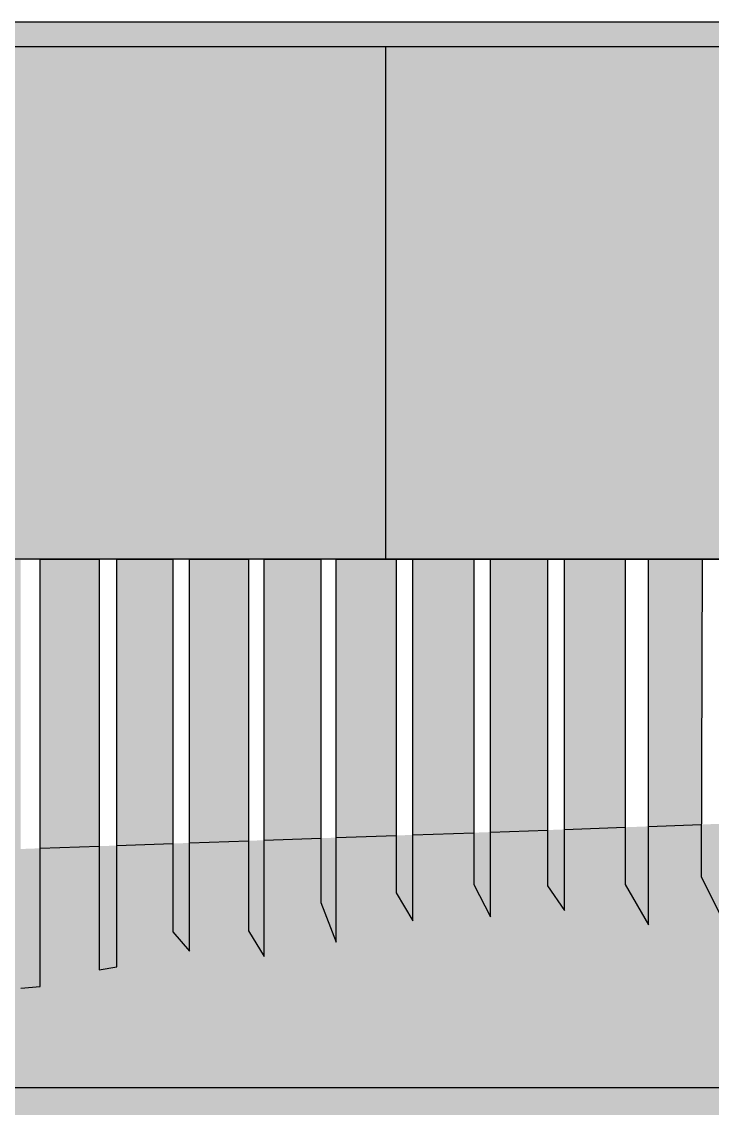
# Model space of a CAD drawing. Header units: inches. Extents: x 11.9 to 85.3, y 21.1 to 37.4.
# Drawn here: x 65.37 to 70.91, y 28.67 to 37.38 of the extents above; entities that cross this region are included whole.
import ezdxf

# ---------------------------------------------------------------- set-up
doc = ezdxf.new("R2010")
doc.units = ezdxf.units.IN
doc.header["$MEASUREMENT"] = 0
doc.layers.add('Layer1', color=7, linetype='Continuous')

msp = doc.modelspace()

# ---------------------------------------------------------------- hatches: boundary and pattern name
at = {"true_color": 0x383839}
h = msp.add_hatch(color=250, dxfattribs=at)
h.dxf.hatch_style = 1
h.paths.add_polyline_path([(85.2871, 37.1862), (85.2871, 37.3838), (16.0098, 37.3838), (16.0098, 37.1862)])
at = {"true_color": 0x212121}
h = msp.add_hatch(color=250, dxfattribs=at)
h.dxf.hatch_style = 1
h.paths.add_polyline_path([(54.5719, 37.1798), (50.0664, 37.1798), (50.0664, 33.0654), (54.5719, 33.0654)])
h.paths.add_polyline_path([(50.0664, 37.1798), (45.7803, 37.1798), (45.7803, 33.0654), (50.0664, 33.0654)])
h.paths.add_polyline_path([(63.6348, 37.1798), (59.0609, 37.1798), (59.0609, 33.0654), (63.6348, 33.0654)])
h.paths.add_polyline_path([(68.1995, 37.1798), (63.6348, 37.1798), (63.6348, 33.0654), (68.1995, 33.0654)])
h.paths.add_polyline_path([(72.7373, 37.1798), (68.1995, 37.1798), (68.1995, 33.0654), (72.7372, 33.0654)])
h.paths.add_polyline_path([(84.2395, 37.1798), (72.7373, 37.1798), (72.7372, 33.0654), (84.2395, 33.0654)])
h.paths.add_polyline_path([(45.7803, 37.1798), (41.2992, 37.1798), (41.2992, 33.0654), (45.7803, 33.0654)])
h.paths.add_polyline_path([(41.2992, 37.1798), (36.8075, 37.1798), (36.8075, 33.0654), (41.2992, 33.0654)])
h.paths.add_polyline_path([(36.8075, 37.1798), (32.3086, 37.1798), (32.3086, 33.0654), (36.8075, 33.0654)])
h.paths.add_polyline_path([(32.3086, 37.1798), (27.8679, 37.1798), (27.8679, 33.0654), (32.3086, 33.0654)])
h.paths.add_polyline_path([(27.8679, 37.1798), (23.4191, 37.1798), (23.4191, 33.0654), (27.8679, 33.0654)])
h.paths.add_polyline_path([(23.4191, 37.1798), (16.7427, 37.1798), (16.7427, 33.0654), (23.4191, 33.0654)])
h.paths.add_polyline_path([(76.5211, 33.2481), (76.5211, 36.8005)], flags=16)
h = msp.add_hatch(color=250, dxfattribs=at)
h.dxf.hatch_style = 1
h.paths.add_polyline_path([(84.3293, 28.8312), (16.8325, 28.8312), (16.8325, 27.5486), (84.3293, 27.5486)])
at = {"layer": 'Layer1', "true_color": 0x636466}
h = msp.add_hatch(color=251, dxfattribs=at)
h.dxf.hatch_style = 1
h.paths.add_polyline_path([(84.3293, 33.0718), (82.8874, 33.0718), (82.8874, 31.0726), (84.3293, 28.8312)])
h.paths.add_polyline_path([(82.615, 33.0718), (82.2256, 33.0718), (82.2256, 31.0726), (82.615, 31.0726)])
h.paths.add_polyline_path([(82.0046, 33.0718), (81.6362, 33.0718), (81.6362, 31.0726), (82.0046, 31.0726)])
h.paths.add_polyline_path([(81.3416, 33.0718), (80.9943, 33.0718), (80.9943, 31.0726), (81.3416, 31.0726)])
h.paths.add_polyline_path([(80.7312, 33.0718), (80.3523, 33.0718), (80.3523, 31.0726), (80.7312, 31.0726)])
h.paths.add_polyline_path([(80.1207, 33.0718), (79.7629, 33.0718), (79.7629, 31.0726), (80.1207, 31.0726)])
h.paths.add_polyline_path([(79.4682, 33.0718), (79.1104, 33.0718), (79.1104, 31.0726), (79.4682, 31.0726)])
h.paths.add_polyline_path([(78.8473, 33.0718), (78.4684, 33.0718), (78.4684, 31.0726), (78.8473, 31.0726)])
h.paths.add_polyline_path([(78.2159, 33.0718), (77.8475, 33.0718), (77.8475, 31.0726), (78.2159, 31.0726)])
h.paths.add_polyline_path([(77.616, 33.0718), (77.195, 33.0718), (77.195, 31.0726), (77.616, 31.0726)])
h.paths.add_polyline_path([(77.0266, 33.0718), (76.553, 33.0718), (76.553, 31.0726), (77.0266, 31.0726)])
h.paths.add_polyline_path([(76.3741, 33.0718), (75.9672, 33.0718), (75.9672, 31.0726), (76.3741, 31.0726)])
h.paths.add_polyline_path([(75.7567, 33.0718), (75.3568, 33.0718), (75.3568, 31.0726), (75.7567, 31.0726)])
h.paths.add_polyline_path([(75.1779, 33.0718), (74.6937, 33.0718), (74.6937, 31.0726), (75.1779, 31.0726)])
h.paths.add_polyline_path([(74.5148, 33.0718), (74.1044, 33.0718), (74.1044, 31.0628), (74.3785, 31.0726), (74.5148, 31.0726)])
h.paths.add_polyline_path([(73.936, 33.0718), (73.494, 33.0718), (73.494, 31.0408), (73.936, 31.0567)])
h.paths.add_polyline_path([(73.3256, 33.0718), (72.873, 33.0718), (72.873, 31.0184), (73.3256, 31.0347)])
h.paths.add_polyline_path([(72.6941, 33.0718), (72.21, 33.0718), (72.21, 30.9946), (72.6941, 31.012)])
h.paths.add_polyline_path([(72.0732, 33.0718), (71.6101, 33.0718), (71.6101, 30.973), (72.0732, 30.9896)])
h.paths.add_polyline_path([(71.4523, 33.0718), (70.9997, 33.0718), (70.9997, 30.951), (71.4523, 30.9673)])
h.paths.add_polyline_path([(70.8289, 33.0718), (70.4001, 33.0718), (70.4001, 30.9294), (70.8221, 30.9446)])
h.paths.add_polyline_path([(70.213, 33.0718), (69.7243, 33.0718), (69.7243, 30.9051), (70.213, 30.9227)])
h.paths.add_polyline_path([(69.5892, 33.0718), (69.1317, 33.0718), (69.1317, 30.8838), (69.5892, 30.9002)])
h.paths.add_polyline_path([(68.9965, 33.0718), (68.5079, 33.0718), (68.5079, 30.8613), (68.9965, 30.8789)])
h.paths.add_polyline_path([(68.375, 33.0718), (67.8924, 33.0718), (67.8924, 30.8392), (68.375, 30.8565)])
h.paths.add_polyline_path([(67.7685, 33.0718), (67.3142, 33.0718), (67.3142, 30.8183), (67.7685, 30.8347)])
h.paths.add_polyline_path([(67.1903, 33.0718), (66.7154, 33.0718), (66.7154, 30.7968), (67.1903, 30.8139)])
h.paths.add_polyline_path([(66.5811, 33.0718), (66.1319, 33.0718), (66.1319, 30.7758), (66.5811, 30.792)])
h.paths.add_polyline_path([(65.9909, 33.0718), (65.5168, 33.0718), (65.5168, 30.7536), (65.9909, 30.7707)])
h.paths.add_polyline_path([(65.3613, 33.0718), (64.9415, 33.0718), (64.9415, 30.7329), (65.3613, 30.748)])
h.paths.add_polyline_path([(64.7868, 33.0718), (64.3238, 33.0718), (64.3238, 30.7107), (64.7868, 30.7274)])
h.paths.add_polyline_path([(64.1446, 33.0718), (63.6762, 33.0718), (63.6762, 30.6874), (64.1446, 30.7043)])
h.paths.add_polyline_path([(63.5217, 33.0718), (63.0761, 33.0718), (63.0761, 30.6658), (63.5217, 30.6818)])
h.paths.add_polyline_path([(62.9358, 33.0718), (62.4708, 33.0718), (62.4708, 30.6624), (62.9358, 30.6624)])
h.paths.add_polyline_path([(62.3331, 33.0718), (61.839, 33.0718), (61.839, 30.6624), (62.3331, 30.6624)])
h.paths.add_polyline_path([(73.1128, 33.3605), (81.5521, 33.3605), (81.5521, 36.9129), (73.1128, 36.9129)], flags=9)
at = {"layer": 'Layer1', "true_color": 0x8d8e91}
h = msp.add_hatch(color=252, dxfattribs=at)
h.dxf.hatch_style = 1
h.paths.add_polyline_path([(18.9155, 31.4936), (16.8325, 28.8312), (84.3293, 28.8312), (82.8874, 31.0726), (74.3785, 31.0726), (62.9817, 30.6624), (50.5554, 30.6624), (41.9642, 31.4936)])

# ---------------------------------------------------------------- linework, layer by layer
for points in [[(16.0102, 22.4701), (16.0098, 22.4916), (16.0098, 24.2412), (16.0098, 37.3838), (16.0098, 37.1862), (85.2871, 37.1862), (84.3293, 37.1862)], [(16.0098, 37.3838), (85.2871, 37.3838), (85.2871, 22.1714), (84.3293, 22.1714), (84.3293, 37.1862), (84.3293, 33.0718), (16.8325, 33.0718), (16.8325, 37.1862)], [(50.1562, 33.0718), (54.6617, 33.0718), (54.6617, 37.1862), (59.1507, 37.1862), (59.1507, 33.0718), (63.7246, 33.0718), (63.7246, 37.1862), (68.2893, 37.1862), (68.2893, 33.0718), (72.827, 33.0718), (72.8271, 37.1862), (77.4419, 37.1862)], [(50.1562, 33.0718), (54.6617, 33.0718), (54.6617, 37.1862), (59.1507, 37.1862), (59.1507, 33.0718), (63.7246, 33.0718), (63.7246, 37.1862), (68.2893, 37.1862), (68.2893, 33.0718), (72.827, 33.0718), (72.8271, 37.1862), (77.4419, 37.1862)], [(82.8465, 31.0726), (82.8874, 31.0726), (82.8874, 33.0718), (82.8874, 31.0726), (84.3293, 28.8312), (16.8325, 28.8312), (18.9155, 31.4936)], [(82.8465, 31.0726), (82.8874, 31.0726), (82.8874, 33.0718), (82.8874, 31.0726), (84.3293, 28.8312), (16.8325, 28.8312), (18.9155, 31.4936)], [(65.3613, 29.6316), (65.5168, 29.6457), (65.5168, 33.0718), (65.9909, 33.0718), (65.9909, 29.7795), (66.1319, 29.8029), (66.1319, 33.0718), (66.5811, 33.0718), (66.5811, 30.0827), (66.7154, 29.928), (66.7154, 33.0718), (67.1903, 33.0718), (67.1903, 30.093), (67.3142, 29.8867), (67.3142, 33.0718), (67.7685, 33.0718), (67.7685, 30.3199), (67.8924, 30.0002), (67.8924, 33.0718), (68.375, 33.0718), (68.375, 30.3971), (68.5079, 30.1717), (68.5079, 33.0718), (68.9965, 33.0718), (68.9965, 30.4624), (69.1317, 30.2028), (69.1317, 33.0718), (69.5892, 33.0718), (69.5892, 30.4521), (69.7243, 30.2547), (69.7243, 33.0718), (70.213, 33.0718), (70.213, 30.4624), (70.4001, 30.1405), (70.4001, 33.0718), (70.8289, 33.0718), (70.8208, 30.5261), (70.9997, 30.1687)], [(70.4001, 30.9294), (70.8221, 30.9446)], [(70.4001, 30.9294), (70.8221, 30.9446)], [(67.8924, 30.8392), (68.375, 30.8565)], [(67.8924, 30.8392), (68.375, 30.8565)], [(68.5079, 30.8613), (68.9965, 30.8789)], [(68.5079, 30.8613), (68.9965, 30.8789)], [(69.1317, 30.8838), (69.5892, 30.9002)], [(69.1317, 30.8838), (69.5892, 30.9002)], [(69.7243, 30.9051), (70.213, 30.9227)], [(69.7243, 30.9051), (70.213, 30.9227)], [(65.5168, 30.7536), (65.9909, 30.7707)], [(65.5168, 30.7536), (65.9909, 30.7707)], [(66.1319, 30.7758), (66.5811, 30.792)], [(66.1319, 30.7758), (66.5811, 30.792)], [(66.7154, 30.7968), (67.1903, 30.8139)], [(66.7154, 30.7968), (67.1903, 30.8139)], [(67.3142, 30.8183), (67.7685, 30.8347)], [(67.3142, 30.8183), (67.7685, 30.8347)]]:
    msp.add_lwpolyline(points)

doc.saveas('drawing.dxf')
